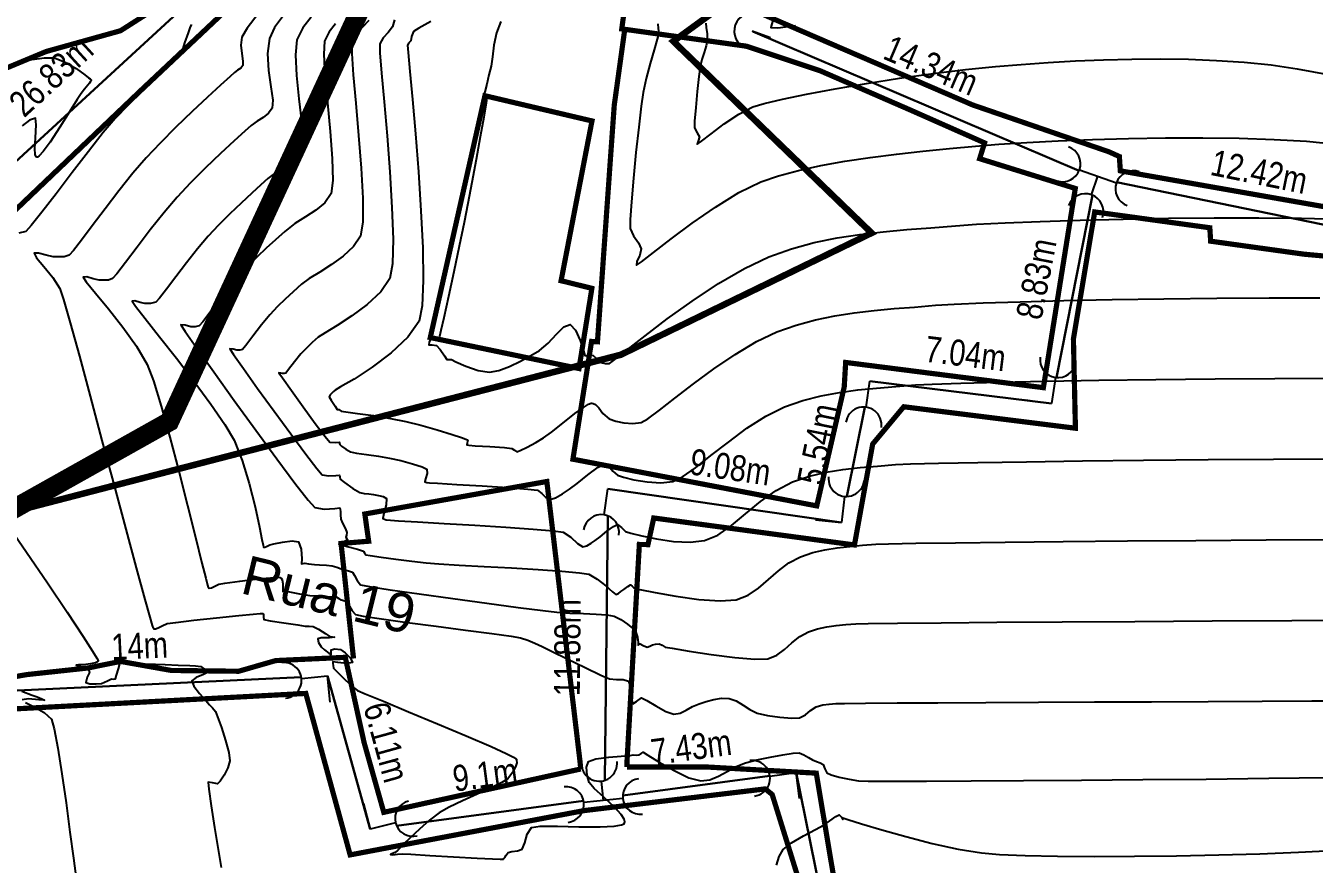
# Model space of a CAD drawing. Extents: x 360931 to 362237, y 7351473 to 7352200.
# Drawn here: x 361443.44 to 361492.99, y 7351709.82 to 7351742.04 of the extents above; entities that cross this region are included whole.
import ezdxf
from ezdxf.enums import TextEntityAlignment as Align

# ---------------------------------------------------------------- set-up
doc = ezdxf.new("R2010")
doc.units = 0
for name, color, linetype in [('A_Curvas Intermediarias', 37, 'Continuous'), ('A_Curvas Mestras', 32, 'Continuous'), ('LISTAGEM_TEXTO', 7, 'Continuous'), ('PONTOS-Pontos - Água_U', 1, 'Continuous'), ('PS_IND_COMPRIMENTO', 7, 'Continuous'), ('ZZ-Carimbo Texto', 7, 'Continuous')]:
    doc.layers.add(name, color=color, linetype=linetype)
doc.layers.add('TUBO_PE_80_NTS194_PN_12_5', color=5, linetype='Continuous', lineweight=30)
doc.styles.add('CARIMBO', font='arial.ttf', dxfattribs={"height": 2})
doc.styles.add('ROMANS', font='arial.ttf', dxfattribs={"height": 2})
picture_1 = doc.add_image_def('image1.tif', size_in_pixel=(23490, 20550))

# ---------------------------------------------------------------- blocks, each defined once
blk = doc.blocks.new('*U1028')
for p in [(-0.2024, 0), (0, -0.2024)]:
    blk.add_line(p, (0, 0))
blk.add_arc((-0.3399, 0.0002), 0.1375, 269.90938, 89.90938)
blk = doc.blocks.new('*U1029')
for p in [(-0.2024, 0), (0, -0.2024)]:
    blk.add_line(p, (0, 0))
blk.add_arc((-0.3399, 0.0002), 0.1375, 269.90938, 89.90938)
blk = doc.blocks.new('*U1030')
for p in [(-0.2024, 0), (0, -0.2024)]:
    blk.add_line(p, (0, 0))
blk.add_arc((-0.3399, 0.0002), 0.1375, 269.90938, 89.90938)
blk = doc.blocks.new('*U1035', base_point=(361544.508, 7351672.6662))
for p, q in [((361544.3817, 7351672.6065), (361544.6342, 7351672.7702)), ((361544.5898, 7351672.5621), (361544.508, 7351672.6883))]:
    blk.add_line(p, q)
for centre, start, end in [((361544.7496, 7351672.845), 122.96833, 302.96833), ((361544.2664, 7351672.5316), 302.96833, 122.96833), ((361544.6647, 7351672.4468), 32.96834, 212.96834)]:
    blk.add_arc(centre, 0.1375, start, end)
blk = doc.blocks.new('*U1036')
for p in [(-0.2024, 0), (0, -0.2024)]:
    blk.add_line(p, (0, 0))
blk.add_arc((-0.3399, 0.0002), 0.1375, 269.90938, 89.90938)
blk = doc.blocks.new('*U1037')
for p in [(-0.2024, 0), (0, -0.2024)]:
    blk.add_line(p, (0, 0))
blk.add_arc((-0.3399, 0.0002), 0.1375, 269.90938, 89.90938)
blk = doc.blocks.new('*U1038')
for p in [(-0.2024, 0), (0, -0.2024)]:
    blk.add_line(p, (0, 0))
blk.add_arc((-0.3399, 0.0002), 0.1375, 269.90938, 89.90938)
blk = doc.blocks.new('*U1039')
for p in [(-0.2024, 0), (0, -0.2024)]:
    blk.add_line(p, (0, 0))
blk.add_arc((-0.3399, 0.0002), 0.1375, 269.90938, 89.90938)
blk = doc.blocks.new('*U1040', base_point=(361544.508, 7351672.6662))
for p, q in [((361544.3817, 7351672.6065), (361544.6342, 7351672.7702)), ((361544.5898, 7351672.5621), (361544.508, 7351672.6883))]:
    blk.add_line(p, q)
for centre, start, end in [((361544.7496, 7351672.845), 122.96833, 302.96833), ((361544.2664, 7351672.5316), 302.96833, 122.96833), ((361544.6647, 7351672.4468), 32.96834, 212.96834)]:
    blk.add_arc(centre, 0.1375, start, end)
blk = doc.blocks.new('*U1086', base_point=(283806.4177, 7271952.5131))
blk.add_line((283806.2737, 7271952.5131), (283806.4242, 7271952.5131))
blk.add_arc((283806.4242, 7271952.5131), 0.1375, 269.99619, 89.99619)

msp = doc.modelspace()

# ---------------------------------------------------------------- linework, layer by layer
at = {"color": 0, "const_width": 0.2}
for points in [[(361470.527, 7351741.342), (361466.355, 7351741.92), (361466.86, 7351745.562)], [(361436.795, 7351744.043), (361435.48, 7351735.615), (361435.119, 7351732.214), (361436.846, 7351734.894), (361439.243, 7351737.444), (361441.744, 7351740.021), (361444.218, 7351741.051), (361447.08, 7351741.85), (361450.07, 7351743.757)], [(361451.594, 7351743.067), (361447.871, 7351739.565), (361442.509, 7351734.457), (361436.612, 7351729.443), (361432.102, 7351722.221), (361439.544, 7351717.426), (361440.962, 7351716.922), (361442.381, 7351716.922), (361443.485, 7351717.111), (361445.818, 7351717.363), (361447.079, 7351717.616), (361449.033, 7351717.269), (361451.621, 7351717.238), (361453.042, 7351717.647), (361455.722, 7351717.773), (361456.447, 7351714.496), (361457.204, 7351711.817), (361464.778, 7351713.483)], [(361470.963, 7351742.833), (361479.85, 7351738.998), (361485.09, 7351737.198), (361485.492, 7351737.016), (361485.529, 7351736.466), (361497.506, 7351734.362), (361497.43, 7351729.92), (361508.713, 7351730.025), (361508.735, 7351730.585), (361517.297, 7351730.394), (361517.583, 7351730.169), (361521.076, 7351730.226), (361521.124, 7351730.867), (361524.576, 7351731.005), (361531.369, 7351730.628), (361532.541, 7351735.522), (361537.12, 7351736.157)], [(361466.559, 7351713.56), (361469.609, 7351713.56), (361473.835, 7351713.323), (361475.258, 7351704.851), (361475.574, 7351704.724), (361483.445, 7351706.12), (361488.109, 7351706.894), (361489.404, 7351707.109), (361492.652, 7351701.958), (361499.817, 7351704.363), (361508.196, 7351709.48), (361513.265, 7351712.355)]]:
    msp.add_lwpolyline(points, dxfattribs=at)
for points, elevation in [([(361470.496, 7351741.346), (361471.153, 7351741.255), (361473.983, 7351740.312), (361477.45, 7351738.805), (361480.308, 7351737.541), (361480.119, 7351736.933), (361483.797, 7351735.79), (361482.57, 7351728.135), (361474.966, 7351729.104), (361474.911, 7351728.161), (361473.854, 7351723.592), (361464.477, 7351725.386), (361465.194, 7351729.911), (361465.421, 7351729.898), (361465.981, 7351737.792), (361466.066, 7351738.982), (361466.471, 7351741.904), (361470.496, 7351741.346)], 51.455), ([(361461.092, 7351739.352), (361465.21, 7351738.383), (361464.022, 7351732.244), (361465.206, 7351731.952), (361464.711, 7351728.87), (361458.991, 7351730.061), (361461.092, 7351739.352)], 52.342), ([(361497.254, 7351722.416), (361498.223, 7351725.63), (361498.014, 7351726.831), (361496.737, 7351727.048), (361496.997, 7351728.827), (361495.742, 7351728.923), (361496.163, 7351732.936), (361492.589, 7351733.264), (361489.003, 7351733.763), (361488.97, 7351734.279), (361484.543, 7351734.887), (361483.725, 7351730.006), (361483.802, 7351726.577), (361477.201, 7351727.401), (361476.005, 7351725.968), (361475.304, 7351722.091), (361467.586, 7351723.127), (361467.363, 7351722.105), (361467.032, 7351722.111), (361466.559, 7351713.812), (361466.559, 7351713.56)], 42.685), ([(361464.778, 7351713.483), (361464.75, 7351713.767), (361463.677, 7351722.819), (361463.474, 7351724.529), (361456.475, 7351723.28), (361456.59, 7351722.457), (361456.622, 7351722.235), (361455.561, 7351722.148), (361456.039, 7351717.728)], 45.249)]:
    msp.add_lwpolyline(points, dxfattribs=dict(at, elevation=elevation))
msp.add_lwpolyline([(361432.847, 7351714.307), (361436.485, 7351712.183), (361440.339, 7351710.023), (361443.509, 7351707.719), (361447.146, 7351704.947), (361449.92, 7351701.671), (361451.901, 7351699.078), (361453.774, 7351696.054), (361461.774, 7351697.158), (361468.009, 7351700.339), (361474.672, 7351701.875), (361473.695, 7351707.513), (361472.141, 7351712.5), (361471.876, 7351712.718), (361464.899, 7351711.883), (361455.91, 7351710.182), (361454.204, 7351716.386), (361440.921, 7351715.681), (361435.051, 7351717.868)], close=True, dxfattribs=at)
at = {"layer": 'A_Curvas Intermediarias', "flags": 128}
for points, elevation in [([(361453.303, 7351742.381), (361453.001, 7351741.969), (361452.803, 7351741.548), (361452.728, 7351740.97), (361452.77, 7351740.324), (361452.861, 7351739.7), (361452.932, 7351739.187), (361452.916, 7351738.874), (361452.771, 7351738.676), (361452.563, 7351738.519), (361452.328, 7351738.373), (361452.102, 7351738.207), (361451.86, 7351737.989), (361451.449, 7351737.615), (361450.927, 7351737.129), (361450.349, 7351736.577), (361449.772, 7351736.005), (361449.253, 7351735.457), (361448.752, 7351734.87), (361448.224, 7351734.201), (361447.715, 7351733.531), (361447.272, 7351732.942), (361446.942, 7351732.512), (361446.772, 7351732.323), (361446.611, 7351732.271), (361446.435, 7351732.261), (361446.253, 7351732.268), (361446.023, 7351732.319), (361445.78, 7351732.389), (361445.639, 7351732.381), (361445.76, 7351732.195), (361446.114, 7351731.767), (361446.613, 7351731.165), (361447.169, 7351730.461), (361447.694, 7351729.726), (361448.099, 7351729.03), (361448.344, 7351728.392), (361448.644, 7351727.423), (361448.976, 7351726.231), (361449.32, 7351724.923), (361449.654, 7351723.608), (361449.957, 7351722.395), (361450.207, 7351721.39), (361450.355, 7351720.809), (361450.428, 7351720.54), (361450.456, 7351720.453), (361450.464, 7351720.44), (361450.492, 7351720.434), (361450.572, 7351720.449), (361450.708, 7351720.509), (361450.807, 7351720.565), (361450.854, 7351720.586), (361451.093, 7351720.62), (361451.665, 7351720.698), (361452.356, 7351720.783), (361452.852, 7351720.833), (361453.118, 7351720.847), (361453.22, 7351720.842), (361453.243, 7351720.833), (361453.263, 7351720.812), (361453.292, 7351720.745), (361453.315, 7351720.609), (361453.32, 7351720.42), (361453.316, 7351720.299), (361453.395, 7351720.317), (361453.572, 7351720.284), (361453.959, 7351720.215), (361454.361, 7351720.155), (361454.658, 7351720.131), (361454.978, 7351720.116), (361455.242, 7351720.104), (361455.372, 7351720.094), (361455.469, 7351720.038), (361455.566, 7351719.979), (361455.71, 7351719.949), (361455.82, 7351719.929), (361455.836, 7351719.834), (361455.879, 7351719.741), (361455.982, 7351719.561), (361456.114, 7351719.416), (361456.414, 7351719.356), (361457.121, 7351719.251), (361458.101, 7351719.117), (361459.223, 7351718.967), (361460.352, 7351718.818), (361461.357, 7351718.684), (361462.103, 7351718.581), (361462.458, 7351718.522), (361462.747, 7351718.428), (361463.017, 7351718.313), (361463.296, 7351718.187), (361463.653, 7351718.016), (361464.261, 7351717.716), (361464.948, 7351717.377), (361465.545, 7351717.091), (361465.882, 7351716.946), (361466.149, 7351716.922), (361466.414, 7351716.927), (361466.617, 7351716.855), (361466.71, 7351716.571), (361466.736, 7351716.19), (361466.776, 7351715.982), (361466.927, 7351716.082), (361467.119, 7351716.212), (361467.319, 7351716.12), (361467.662, 7351715.91), (361468.044, 7351715.695), (361468.363, 7351715.592), (361468.606, 7351715.634), (361468.838, 7351715.745), (361469.074, 7351715.879), (361469.327, 7351715.985), (361469.601, 7351716.07), (361469.891, 7351716.151), (361470.187, 7351716.201), (361470.483, 7351716.195), (361470.759, 7351716.1), (361471.018, 7351715.939), (361471.279, 7351715.765), (361471.566, 7351715.633), (361471.957, 7351715.543), (361472.44, 7351715.47), (361472.893, 7351715.432), (361473.196, 7351715.446), (361473.419, 7351715.562), (361473.618, 7351715.733), (361473.838, 7351715.874), (361474.082, 7351715.945), (361474.33, 7351715.979), (361474.59, 7351716), (361474.915, 7351716.005), (361475.726, 7351716.012), (361476.951, 7351716.02), (361478.517, 7351716.029), (361480.351, 7351716.038), (361482.379, 7351716.047), (361484.53, 7351716.057), (361486.729, 7351716.068), (361488.906, 7351716.078), (361490.986, 7351716.087), (361492.896, 7351716.097), (361494.564, 7351716.106)], 46), ([(361454.405, 7351742.371), (361454.086, 7351741.962), (361453.865, 7351741.497), (361453.804, 7351740.922), (361453.846, 7351740.126), (361453.94, 7351739.233), (361454.038, 7351738.37), (361454.09, 7351737.662), (361454.045, 7351737.237), (361453.813, 7351736.921), (361453.482, 7351736.671), (361453.108, 7351736.438), (361452.748, 7351736.174), (361452.476, 7351735.93), (361452.123, 7351735.609), (361451.715, 7351735.229), (361451.282, 7351734.813), (361450.849, 7351734.38), (361450.444, 7351733.95), (361450.039, 7351733.475), (361449.612, 7351732.935), (361449.2, 7351732.393), (361448.842, 7351731.916), (361448.575, 7351731.569), (361448.437, 7351731.416), (361448.238, 7351731.367), (361448.018, 7351731.372), (361447.832, 7351731.412), (361447.635, 7351731.469), (361447.522, 7351731.463), (361447.652, 7351731.269), (361448.027, 7351730.788), (361448.575, 7351730.094), (361449.227, 7351729.265), (361449.911, 7351728.377), (361450.556, 7351727.504), (361451.093, 7351726.724), (361451.45, 7351726.112), (361451.758, 7351725.342), (361452.027, 7351724.452), (361452.252, 7351723.557), (361452.424, 7351722.773), (361452.519, 7351722.303), (361452.563, 7351722.082), (361452.578, 7351722.011), (361452.582, 7351722.001), (361452.591, 7351722), (361452.625, 7351722.009), (361452.691, 7351722.035), (361452.746, 7351722.06), (361452.816, 7351722.092), (361452.969, 7351722.13), (361453.311, 7351722.201), (361453.684, 7351722.246), (361453.929, 7351722.207), (361454.032, 7351721.932), (361454.047, 7351721.558), (361454.043, 7351721.367), (361454.102, 7351721.379), (361454.166, 7351721.396), (361454.308, 7351721.371), (361454.537, 7351721.334), (361454.736, 7351721.324), (361455, 7351721.315), (361455.224, 7351721.292), (361455.397, 7351721.242), (361455.56, 7351721.179), (361455.688, 7351721.13), (361455.849, 7351721.098), (361455.995, 7351721.045), (361456.079, 7351720.916), (361456.179, 7351720.72), (361456.314, 7351720.564), (361456.652, 7351720.494), (361457.45, 7351720.368), (361458.566, 7351720.207), (361459.854, 7351720.029), (361461.171, 7351719.851), (361462.374, 7351719.692), (361463.319, 7351719.571), (361463.861, 7351719.506), (361464.359, 7351719.471), (361464.88, 7351719.452), (361465.373, 7351719.436), (361465.787, 7351719.407), (361466.068, 7351719.352), (361466.324, 7351719.225), (361466.573, 7351719.052), (361466.776, 7351718.876), (361466.896, 7351718.738), (361466.957, 7351718.548), (361466.98, 7351718.343), (361466.985, 7351718.246), (361467.06, 7351718.296), (361467.179, 7351718.229), (361467.33, 7351718.161), (361467.433, 7351718.198), (361467.539, 7351718.247), (361467.659, 7351718.279), (361467.79, 7351718.292), (361467.905, 7351718.235), (361468.025, 7351718.17), (361468.3, 7351718.119), (361468.946, 7351718.01), (361469.8, 7351717.88), (361470.699, 7351717.764), (361471.479, 7351717.697), (361471.978, 7351717.716), (361472.315, 7351717.858), (361472.615, 7351718.077), (361472.902, 7351718.33), (361473.2, 7351718.57), (361473.533, 7351718.755), (361473.889, 7351718.872), (361474.245, 7351718.948), (361474.605, 7351718.996), (361474.974, 7351719.029), (361475.356, 7351719.06), (361475.834, 7351719.071), (361476.96, 7351719.085), (361478.641, 7351719.101), (361480.785, 7351719.118), (361483.298, 7351719.136), (361486.088, 7351719.155), (361489.061, 7351719.173), (361492.124, 7351719.19), (361495.184, 7351719.206)], 47), ([(361449.807, 7351742.086), (361449.763, 7351741.996), (361449.681, 7351741.768), (361449.544, 7351741.382), (361449.472, 7351741.164), (361449.494, 7351741.091), (361449.512, 7351741.02), (361449.375, 7351740.891), (361449.019, 7351740.564), (361448.517, 7351740.099), (361447.943, 7351739.556), (361447.37, 7351738.993), (361446.871, 7351738.471), (361446.417, 7351737.934), (361445.845, 7351737.211), (361445.219, 7351736.397), (361444.602, 7351735.588), (361444.058, 7351734.878), (361443.649, 7351734.363), (361443.44, 7351734.138), (361443.163, 7351734.068)], 44), ([(361455.343, 7351742.119), (361455.097, 7351741.804), (361454.927, 7351741.446), (361454.894, 7351740.952), (361454.941, 7351740.119), (361455.035, 7351739.082), (361455.14, 7351737.976), (361455.221, 7351736.936), (361455.244, 7351736.099), (361455.174, 7351735.599), (361454.932, 7351735.243), (361454.594, 7351734.954), (361454.198, 7351734.696), (361453.785, 7351734.437), (361453.394, 7351734.141), (361453.033, 7351733.818), (361452.679, 7351733.494), (361452.33, 7351733.162), (361451.983, 7351732.814), (361451.635, 7351732.443), (361451.261, 7351732.001), (361450.87, 7351731.499), (361450.514, 7351731.026), (361450.241, 7351730.667), (361450.103, 7351730.509), (361449.951, 7351730.472), (361449.783, 7351730.475), (361449.564, 7351730.53), (361449.404, 7351730.544), (361449.563, 7351730.296), (361450.01, 7351729.656), (361450.664, 7351728.737), (361451.447, 7351727.648), (361452.281, 7351726.5), (361453.087, 7351725.404), (361453.786, 7351724.471), (361454.3, 7351723.812), (361454.549, 7351723.536), (361454.917, 7351723.471), (361455.318, 7351723.497), (361455.513, 7351723.518), (361455.531, 7351723.45), (361455.54, 7351723.373), (361455.537, 7351723.253), (361455.548, 7351723.088), (361455.617, 7351722.926), (361455.725, 7351722.706), (361455.784, 7351722.575), (361455.768, 7351722.471), (361455.75, 7351722.385), (361455.787, 7351722.332), (361455.82, 7351722.282), (361455.694, 7351722.225), (361455.563, 7351722.171), (361455.477, 7351722.126), (361455.521, 7351722.109), (361455.573, 7351722.093), (361455.792, 7351722.034), (361456.191, 7351721.925), (361456.418, 7351721.857), (361456.466, 7351721.784), (361456.514, 7351721.712), (361456.685, 7351721.682), (361457.103, 7351721.62), (361457.667, 7351721.543), (361458.277, 7351721.464), (361458.834, 7351721.401), (361459.322, 7351721.365), (361460.1, 7351721.319), (361461.065, 7351721.267), (361462.112, 7351721.209), (361463.141, 7351721.148), (361464.047, 7351721.086), (361464.729, 7351721.025), (361465.083, 7351720.965), (361465.414, 7351720.78), (361465.743, 7351720.522), (361466.002, 7351720.292), (361466.126, 7351720.191), (361466.226, 7351720.232), (361466.326, 7351720.297), (361466.435, 7351720.377), (361466.593, 7351720.496), (361466.687, 7351720.556), (361466.751, 7351720.502), (361466.816, 7351720.439), (361467.051, 7351720.385), (361467.637, 7351720.265), (361468.437, 7351720.121), (361469.315, 7351719.998), (361470.135, 7351719.938), (361470.759, 7351719.987), (361471.211, 7351720.164), (361471.617, 7351720.434), (361471.999, 7351720.758), (361472.381, 7351721.093), (361472.783, 7351721.4), (361473.228, 7351721.636), (361473.7, 7351721.796), (361474.17, 7351721.909), (361474.643, 7351721.985), (361475.123, 7351722.038), (361475.615, 7351722.079), (361476.123, 7351722.119), (361476.619, 7351722.137), (361477.667, 7351722.157), (361479.189, 7351722.179), (361481.105, 7351722.201), (361483.337, 7351722.223), (361485.807, 7351722.245), (361488.434, 7351722.266), (361491.142, 7351722.284), (361493.851, 7351722.3)], 48), ([(361456.624, 7351742.239), (361456.378, 7351741.972), (361456.147, 7351741.704), (361455.988, 7351741.394), (361455.977, 7351740.979), (361456.032, 7351740.16), (361456.127, 7351739.065), (361456.236, 7351737.825), (361456.333, 7351736.566), (361456.394, 7351735.417), (361456.392, 7351734.506), (361456.302, 7351733.962), (361456.034, 7351733.557), (361455.646, 7351733.192), (361455.196, 7351732.866), (361454.741, 7351732.577), (361454.336, 7351732.324), (361454.04, 7351732.108), (361453.718, 7351731.819), (361453.416, 7351731.539), (361453.122, 7351731.25), (361452.826, 7351730.936), (361452.498, 7351730.544), (361452.163, 7351730.112), (361451.896, 7351729.758), (361451.769, 7351729.602), (361451.662, 7351729.58), (361451.548, 7351729.578), (361451.405, 7351729.615), (361451.287, 7351729.626), (361451.426, 7351729.413), (361451.807, 7351728.871), (361452.352, 7351728.108), (361452.984, 7351727.233), (361453.626, 7351726.355), (361454.2, 7351725.582), (361454.63, 7351725.024), (361454.837, 7351724.79), (361455.09, 7351724.747), (361455.365, 7351724.765), (361455.502, 7351724.778), (361455.517, 7351724.703), (361455.53, 7351724.622), (361455.694, 7351724.494), (361456.016, 7351724.265), (361456.283, 7351724.106), (361456.453, 7351724.064), (361456.626, 7351724.049), (361456.803, 7351724.024), (361456.996, 7351723.994), (361457.18, 7351723.957), (361457.302, 7351723.876), (361457.29, 7351723.636), (361457.2, 7351723.302), (361457.166, 7351723.102), (361457.293, 7351723.055), (361457.463, 7351723.041), (361457.764, 7351723.022), (361458.498, 7351722.979), (361459.525, 7351722.918), (361460.703, 7351722.846), (361461.891, 7351722.77), (361462.947, 7351722.695), (361463.73, 7351722.629), (361464.098, 7351722.578), (361464.393, 7351722.385), (361464.655, 7351722.142), (361464.856, 7351722.015), (361465.016, 7351722.052), (361465.174, 7351722.154), (361465.334, 7351722.266), (361465.521, 7351722.406), (361465.783, 7351722.615), (361466.035, 7351722.804), (361466.195, 7351722.883), (361466.343, 7351722.764), (361466.501, 7351722.606), (361466.701, 7351722.544), (361467.125, 7351722.437), (361467.697, 7351722.32), (361468.34, 7351722.228), (361468.98, 7351722.196), (361469.541, 7351722.257), (361470.046, 7351722.472), (361470.57, 7351722.835), (361471.117, 7351723.284), (361471.69, 7351723.756), (361472.291, 7351724.188), (361472.923, 7351724.517), (361473.569, 7351724.736), (361474.213, 7351724.89), (361474.861, 7351724.995), (361475.519, 7351725.068), (361476.193, 7351725.124), (361476.889, 7351725.179), (361477.456, 7351725.205), (361478.536, 7351725.233), (361480.051, 7351725.262), (361481.923, 7351725.291), (361484.074, 7351725.319), (361486.426, 7351725.346), (361488.901, 7351725.369), (361491.421, 7351725.388), (361493.907, 7351725.403)], 49), ([(361459.016, 7351742.206), (361458.553, 7351741.947), (361458.346, 7351741.816), (361458.273, 7351741.623), (361458.24, 7351741.467), (361458.173, 7351741.379), (361458.111, 7351741.291), (361458.135, 7351741.016), (361458.205, 7351740.287), (361458.305, 7351739.209), (361458.419, 7351737.887), (361458.534, 7351736.426), (361458.632, 7351734.929), (361458.699, 7351733.502), (361458.72, 7351732.25), (361458.678, 7351731.276), (361458.559, 7351730.686), (361458.134, 7351730.072), (361457.487, 7351729.467), (361456.751, 7351728.918), (361456.058, 7351728.467), (361455.541, 7351728.161), (361455.332, 7351728.041), (361455.269, 7351727.983), (361455.208, 7351727.923), (361455.147, 7351727.856), (361455.101, 7351727.787), (361455.18, 7351727.649), (361455.33, 7351727.42), (361455.413, 7351727.298), (361455.48, 7351727.297), (361455.518, 7351727.264), (361455.559, 7351727.229), (361455.739, 7351727.205), (361456.192, 7351727.146), (361456.803, 7351727.059), (361457.459, 7351726.954), (361458.046, 7351726.839), (361458.622, 7351726.692), (361459.251, 7351726.512), (361459.83, 7351726.333), (361460.188, 7351726.216), (361460.361, 7351726.156), (361460.419, 7351726.133), (361460.428, 7351726.128), (361460.431, 7351726.116), (361460.427, 7351726.075), (361460.41, 7351725.997), (361460.394, 7351725.934), (361460.468, 7351725.919), (361460.723, 7351725.903), (361461.28, 7351725.868), (361461.847, 7351725.83), (361462.128, 7351725.803), (361462.224, 7351725.727), (361462.317, 7351725.663), (361462.45, 7351725.715), (361462.721, 7351725.851), (361463.047, 7351726.028), (361463.35, 7351726.205), (361463.655, 7351726.428), (361464.086, 7351726.772), (361464.55, 7351727.137), (361464.884, 7351727.379), (361465.081, 7351727.497), (361465.175, 7351727.534), (361465.21, 7351727.538), (361465.258, 7351727.529), (361465.347, 7351727.482), (361465.47, 7351727.357), (361465.632, 7351727.147), (361465.871, 7351726.939), (361466.123, 7351726.851), (361466.439, 7351726.786), (361466.78, 7351726.761), (361467.104, 7351726.798), (361467.361, 7351726.943), (361467.806, 7351727.271), (361468.402, 7351727.733), (361469.11, 7351728.278), (361469.893, 7351728.855), (361470.713, 7351729.414), (361471.532, 7351729.906), (361472.314, 7351730.279), (361473.061, 7351730.542), (361473.805, 7351730.746), (361474.549, 7351730.9), (361475.299, 7351731.016), (361476.057, 7351731.103), (361476.827, 7351731.172), (361477.615, 7351731.234), (361478.422, 7351731.299), (361479.142, 7351731.343), (361480.249, 7351731.39), (361481.675, 7351731.437), (361483.354, 7351731.481), (361485.219, 7351731.52), (361487.203, 7351731.553), (361489.238, 7351731.577), (361491.258, 7351731.589), (361493.196, 7351731.588)], 51), ([(361461.7, 7351742.201), (361461.534, 7351741.766), (361461.44, 7351741.293), (361461.383, 7351740.844), (361461.328, 7351740.484), (361461.248, 7351740.149), (361461.161, 7351739.792), (361461.092, 7351739.506), (361461.066, 7351739.38), (361461.119, 7351739.326), (361461.172, 7351739.273), (361461.14, 7351739.065), (361461.049, 7351738.531), (361460.916, 7351737.776), (361460.759, 7351736.902), (361460.595, 7351736.014), (361460.441, 7351735.216), (361460.292, 7351734.479), (361460.104, 7351733.567), (361459.897, 7351732.583), (361459.693, 7351731.633), (361459.514, 7351730.818), (361459.402, 7351730.335), (361459.343, 7351730.105), (361459.319, 7351730.027), (361459.312, 7351730.014), (361459.288, 7351730.001), (361459.222, 7351729.99), (361459.105, 7351729.996), (361458.998, 7351729.993), (361458.947, 7351729.889), (361458.934, 7351729.784), (361459.062, 7351729.775), (361459.235, 7351729.754), (361459.367, 7351729.598), (361459.535, 7351729.353), (361459.633, 7351729.218), (361459.717, 7351729.213), (361459.805, 7351729.214), (361459.975, 7351729.132), (361460.357, 7351728.96), (361460.83, 7351728.792), (361461.27, 7351728.726), (361461.622, 7351728.794), (361462.035, 7351728.947), (361462.463, 7351729.15), (361462.863, 7351729.366), (361463.19, 7351729.561), (361463.528, 7351729.846), (361463.845, 7351730.19), (361464.128, 7351730.469), (361464.366, 7351730.559), (361464.572, 7351730.349), (361464.754, 7351729.943), (361464.885, 7351729.547), (361464.941, 7351729.366), (361465.005, 7351729.369), (361465.073, 7351729.379), (361465.16, 7351729.382), (361465.258, 7351729.376), (361465.381, 7351729.253), (361465.556, 7351729.106), (361465.718, 7351729.06), (361465.885, 7351729.068), (361466.083, 7351729.213), (361466.557, 7351729.588), (361467.25, 7351730.129), (361468.106, 7351730.775), (361469.067, 7351731.463), (361470.076, 7351732.131), (361471.076, 7351732.718), (361472.009, 7351733.16), (361472.887, 7351733.469), (361473.761, 7351733.709), (361474.636, 7351733.89), (361475.517, 7351734.026), (361476.408, 7351734.128), (361477.314, 7351734.209), (361478.24, 7351734.282), (361479.189, 7351734.358), (361479.997, 7351734.414), (361481.102, 7351734.471), (361482.448, 7351734.524), (361483.979, 7351734.573), (361485.641, 7351734.614), (361487.379, 7351734.644), (361489.137, 7351734.661), (361490.86, 7351734.662), (361492.493, 7351734.644), (361493.981, 7351734.605)], 52), ([(361467.744, 7351742.116), (361467.754, 7351741.929), (361467.775, 7351741.738), (361467.723, 7351741.531), (361467.603, 7351741.121), (361467.449, 7351740.589), (361467.297, 7351740.015), (361467.18, 7351739.48), (361467.104, 7351738.95), (361467.007, 7351738.14), (361466.902, 7351737.175), (361466.804, 7351736.179), (361466.725, 7351735.277), (361466.678, 7351734.594), (361466.677, 7351734.254), (361466.808, 7351733.965), (361466.994, 7351733.7), (361467.101, 7351733.469), (361467.048, 7351733.226), (361466.941, 7351732.986), (361466.924, 7351732.847), (361467.116, 7351732.967), (361467.581, 7351733.327), (361468.253, 7351733.849), (361469.068, 7351734.457), (361469.958, 7351735.076), (361470.859, 7351735.629), (361471.704, 7351736.041), (361472.379, 7351736.273), (361473.154, 7351736.482), (361474.013, 7351736.668), (361474.937, 7351736.834), (361475.911, 7351736.982), (361476.917, 7351737.112), (361477.938, 7351737.227), (361478.956, 7351737.328), (361479.956, 7351737.418), (361480.857, 7351737.487), (361481.929, 7351737.554), (361483.139, 7351737.615), (361484.454, 7351737.667), (361485.84, 7351737.706), (361487.265, 7351737.73), (361488.697, 7351737.735), (361490.101, 7351737.717), (361491.444, 7351737.673), (361492.695, 7351737.6), (361493.819, 7351737.493)], 53), ([(361469.586, 7351742.14), (361469.6, 7351741.971), (361469.634, 7351741.725), (361469.641, 7351741.471), (361469.6, 7351741.266), (361469.525, 7351741.015), (361469.441, 7351740.739), (361469.375, 7351740.461), (361469.324, 7351740.09), (361469.26, 7351739.518), (361469.199, 7351738.898), (361469.157, 7351738.381), (361469.15, 7351738.122), (361469.251, 7351737.927), (361469.339, 7351737.77), (361469.29, 7351737.61), (361469.26, 7351737.492), (361469.416, 7351737.6), (361469.789, 7351737.89), (361470.298, 7351738.269), (361470.861, 7351738.644), (361471.399, 7351738.921), (361471.831, 7351739.052), (361472.536, 7351739.218), (361473.462, 7351739.409), (361474.557, 7351739.614), (361475.768, 7351739.822), (361477.042, 7351740.023), (361478.328, 7351740.207), (361479.572, 7351740.362), (361480.722, 7351740.478), (361481.718, 7351740.558), (361482.748, 7351740.63), (361483.804, 7351740.69), (361484.879, 7351740.735), (361485.966, 7351740.762), (361487.058, 7351740.77), (361488.148, 7351740.754), (361489.229, 7351740.711), (361490.294, 7351740.639), (361491.336, 7351740.535), (361492.336, 7351740.386), (361493.584, 7351740.152)], 54), ([(361443.179, 7351740.638), (361443.663, 7351740.74), (361444.151, 7351740.81), (361444.538, 7351740.805), (361444.952, 7351740.648), (361445.376, 7351740.394), (361445.71, 7351740.154), (361445.852, 7351740.042), (361445.912, 7351739.998), (361445.96, 7351739.951), (361445.929, 7351739.894), (361445.887, 7351739.837), (361445.821, 7351739.759), (361445.691, 7351739.605), (361445.56, 7351739.441), (361445.41, 7351739.205), (361445.116, 7351738.727), (361444.746, 7351738.138), (361444.368, 7351737.565), (361444.106, 7351737.206), (361443.956, 7351737.037), (361443.886, 7351736.989), (361443.862, 7351736.987), (361443.835, 7351737.005), (361443.799, 7351737.094), (361443.783, 7351737.325), (361443.803, 7351737.735), (361443.836, 7351738.234), (361443.804, 7351738.488), (361443.58, 7351738.408), (361443.293, 7351738.192)], 43), ([(361442.678, 7351722.951), (361443.46, 7351721.812), (361444.267, 7351720.631), (361445.021, 7351719.514), (361445.648, 7351718.569), (361446.007, 7351718.01), (361446.168, 7351717.742), (361446.214, 7351717.647), (361446.218, 7351717.628), (361446.198, 7351717.602), (361446.118, 7351717.56), (361445.93, 7351717.517), (361445.651, 7351717.49), (361445.465, 7351717.482), (361445.377, 7351717.468), (361445.538, 7351717.422), (361445.707, 7351717.38), (361445.8, 7351717.398), (361445.846, 7351717.314), (361445.888, 7351717.196), (361445.799, 7351717.009), (361445.745, 7351716.802), (361445.893, 7351716.756), (361446.143, 7351716.752), (361446.351, 7351716.772), (361446.584, 7351716.865), (361446.73, 7351716.942), (361446.81, 7351716.94), (361446.884, 7351716.943), (361446.929, 7351717.084), (361446.997, 7351717.334), (361447.034, 7351717.477), (361447.047, 7351717.538), (361447.064, 7351717.593), (361447.148, 7351717.573), (361447.324, 7351717.527), (361447.508, 7351717.493), (361447.745, 7351717.492), (361448.08, 7351717.505), (361448.428, 7351717.512), (361448.799, 7351717.5), (361449.301, 7351717.476), (361449.749, 7351717.453), (361449.961, 7351717.441), (361450.063, 7351717.433), (361450.162, 7351717.415), (361450.313, 7351717.321), (361450.43, 7351717.189), (361450.275, 7351717.108), (361449.99, 7351717.002), (361449.818, 7351716.864), (361449.899, 7351716.668), (361450.117, 7351716.383), (361450.356, 7351716.109), (361450.5, 7351715.949), (361450.621, 7351715.827), (361450.728, 7351715.697), (361450.812, 7351715.492), (361450.959, 7351715.08), (361451.12, 7351714.581), (361451.246, 7351714.114), (361451.285, 7351713.799), (361451.209, 7351713.527), (361451.068, 7351713.246), (361450.916, 7351713.019), (361450.807, 7351712.907), (361450.614, 7351712.945), (361450.451, 7351712.978), (361450.471, 7351712.708), (361450.563, 7351712.068), (361450.694, 7351711.234), (361450.834, 7351710.384), (361450.95, 7351709.695)], 44), ([(361443.288, 7351716.473), (361443.687, 7351716.319), (361443.868, 7351716.249), (361444.049, 7351716.183), (361444.154, 7351716.124), (361443.937, 7351716.138), (361443.536, 7351716.179), (361443.302, 7351716.144)], 43), ([(361443.43, 7351716.033), (361443.763, 7351715.867), (361444.146, 7351715.651), (361444.426, 7351715.392), (361444.533, 7351715.026), (361444.67, 7351714.288), (361444.824, 7351713.3), (361444.983, 7351712.183), (361445.135, 7351711.059), (361445.268, 7351710.05), (361445.371, 7351709.278)], 43), ([(361472.308, 7351709.785), (361472.412, 7351710.114), (361472.565, 7351710.391), (361472.877, 7351710.642), (361473.346, 7351710.915), (361473.81, 7351711.159), (361474.109, 7351711.32), (361474.355, 7351711.487), (361474.591, 7351711.651), (361474.718, 7351711.722), (361474.803, 7351711.63), (361474.86, 7351711.543), (361474.86, 7351711.607), (361475.055, 7351711.545), (361475.581, 7351711.38), (361476.352, 7351711.148), (361477.284, 7351710.884), (361478.291, 7351710.623), (361479.287, 7351710.402), (361480.187, 7351710.255), (361480.88, 7351710.2), (361481.873, 7351710.161), (361483.107, 7351710.136), (361484.527, 7351710.125), (361486.073, 7351710.129), (361487.689, 7351710.146), (361489.317, 7351710.178), (361490.9, 7351710.223), (361492.38, 7351710.281), (361493.699, 7351710.352)], 44)]:
    msp.add_lwpolyline(points, dxfattribs=dict(at, elevation=elevation))
at = {"layer": 'A_Curvas Mestras', "flags": 128}
for points, elevation in [([(361452.369, 7351742.498), (361451.954, 7351741.952), (361451.742, 7351741.6), (361451.712, 7351741.3), (361451.746, 7351740.971), (361451.789, 7351740.685), (361451.788, 7351740.512), (361451.702, 7351740.409), (361451.581, 7351740.328), (361451.457, 7351740.24), (361451.292, 7351740.092), (361450.93, 7351739.763), (361450.427, 7351739.298), (361449.834, 7351738.742), (361449.206, 7351738.138), (361448.598, 7351737.531), (361448.062, 7351736.964), (361447.554, 7351736.373), (361447.016, 7351735.7), (361446.483, 7351735.006), (361445.991, 7351734.351), (361445.573, 7351733.797), (361445.267, 7351733.404), (361445.106, 7351733.231), (361444.915, 7351733.168), (361444.705, 7351733.157), (361444.487, 7351733.165), (361444.214, 7351733.225), (361443.924, 7351733.309), (361443.756, 7351733.299), (361443.85, 7351733.122), (361444.134, 7351732.785), (361444.477, 7351732.368), (361444.749, 7351731.947), (361444.887, 7351731.526), (361445.146, 7351730.621), (361445.497, 7351729.344), (361445.913, 7351727.803), (361446.366, 7351726.109), (361446.83, 7351724.372), (361447.277, 7351722.701), (361447.679, 7351721.207), (361448.01, 7351719.998), (361448.204, 7351719.312), (361448.3, 7351718.997), (361448.337, 7351718.895), (361448.346, 7351718.88), (361448.371, 7351718.871), (361448.428, 7351718.872), (361448.526, 7351718.908), (361448.675, 7351718.987), (361448.868, 7351719.07), (361449.206, 7351719.116), (361449.903, 7351719.196), (361450.773, 7351719.291), (361451.63, 7351719.38), (361452.18, 7351719.433), (361452.452, 7351719.456), (361452.544, 7351719.461), (361452.558, 7351719.46), (361452.566, 7351719.448), (361452.573, 7351719.405), (361452.574, 7351719.318), (361452.589, 7351719.231), (361452.839, 7351719.179), (361453.363, 7351719.096), (361453.9, 7351719.016), (361454.186, 7351718.977), (361454.339, 7351718.974), (361454.488, 7351718.958), (361454.688, 7351718.85), (361454.971, 7351718.675), (361455.131, 7351718.577), (361455.228, 7351718.562), (361455.303, 7351718.543), (361455.223, 7351718.53), (361455.116, 7351718.527), (361454.992, 7351718.528), (361454.793, 7351718.523), (361454.67, 7351718.487), (361454.692, 7351718.346), (361454.792, 7351718.182), (361454.919, 7351718.061), (361455.088, 7351717.931), (361455.182, 7351717.876), (361455.18, 7351717.967), (361455.178, 7351718.067), (361455.327, 7351718.094), (361455.544, 7351718.071), (361455.72, 7351717.943), (361455.923, 7351717.736), (361455.996, 7351717.576), (361455.783, 7351717.541), (361455.433, 7351717.575), (361455.247, 7351717.601), (361455.247, 7351717.531), (361455.252, 7351717.454), (361455.268, 7351717.361), (361455.412, 7351717.213), (361455.686, 7351716.946), (361455.891, 7351716.753), (361456.038, 7351716.618), (361456.196, 7351716.5), (361456.489, 7351716.374), (361457.19, 7351716.084), (361458.16, 7351715.683), (361459.265, 7351715.224), (361460.368, 7351714.759), (361461.332, 7351714.341), (361461.913, 7351714.076), (361462.191, 7351713.935), (361462.285, 7351713.875), (361462.302, 7351713.857), (361462.313, 7351713.816), (361462.314, 7351713.723), (361462.272, 7351713.565), (361462.156, 7351713.343), (361461.968, 7351713.101), (361461.746, 7351712.961), (361461.328, 7351712.759), (361460.795, 7351712.517), (361460.23, 7351712.26), (361459.716, 7351712.011), (361459.335, 7351711.794), (361458.963, 7351711.51), (361458.572, 7351711.17), (361458.221, 7351710.84), (361457.967, 7351710.591), (361457.867, 7351710.491), (361457.808, 7351710.433), (361457.738, 7351710.363), (361457.646, 7351710.278), (361457.542, 7351710.233), (361457.467, 7351710.191), (361457.549, 7351710.19), (361457.725, 7351710.21), (361457.908, 7351710.224), (361458.245, 7351710.207), (361458.97, 7351710.164), (361459.884, 7351710.109), (361460.792, 7351710.058), (361461.382, 7351710.029), (361461.679, 7351710.019), (361461.783, 7351710.02), (361461.803, 7351710.023), (361461.826, 7351710.038), (361461.863, 7351710.085), (361461.908, 7351710.176), (361461.983, 7351710.277), (361462.129, 7351710.31), (361462.344, 7351710.335), (361462.528, 7351710.407), (361462.629, 7351710.64), (361462.719, 7351710.981), (361462.879, 7351711.24), (361463.213, 7351711.285), (361463.878, 7351711.283), (361464.706, 7351711.265), (361465.526, 7351711.26), (361466.063, 7351711.285), (361466.34, 7351711.332), (361466.443, 7351711.379), (361466.467, 7351711.409), (361466.476, 7351711.45), (361466.454, 7351711.549), (361466.337, 7351711.733), (361466.073, 7351712.02), (361465.664, 7351712.399), (361465.296, 7351712.737), (361465.103, 7351712.965), (361465.021, 7351713.251), (361464.999, 7351713.548), (361465.076, 7351713.775), (361465.36, 7351713.877), (361465.853, 7351713.94), (361466.331, 7351713.975), (361466.567, 7351713.988), (361466.677, 7351714.006), (361466.788, 7351714.021), (361466.909, 7351714.019), (361467.018, 7351714.022), (361467.099, 7351714.078), (361467.177, 7351714.128), (361467.363, 7351714.016), (361467.8, 7351713.746), (361468.365, 7351713.422), (361468.938, 7351713.146), (361469.396, 7351713.022), (361469.744, 7351713.069), (361470.079, 7351713.207), (361470.41, 7351713.391), (361470.752, 7351713.579), (361471.114, 7351713.724), (361471.552, 7351713.836), (361472.057, 7351713.943), (361472.549, 7351714.032), (361472.948, 7351714.088), (361473.176, 7351714.098), (361473.362, 7351714.031), (361473.535, 7351713.925), (361473.688, 7351713.832), (361473.839, 7351713.774), (361473.985, 7351713.721), (361474.096, 7351713.654), (361474.167, 7351713.491), (361474.24, 7351713.334), (361474.405, 7351713.263), (361474.718, 7351713.173), (361475.096, 7351713.086), (361475.46, 7351713.026), (361475.835, 7351713.018), (361476.734, 7351713.016), (361478.08, 7351713.018), (361479.795, 7351713.026), (361481.805, 7351713.037), (361484.031, 7351713.053), (361486.398, 7351713.073), (361488.828, 7351713.097), (361491.245, 7351713.124), (361493.573, 7351713.154)], 45), ([(361457.612, 7351742.27), (361457.535, 7351742.004), (361457.37, 7351741.777), (361457.183, 7351741.574), (361457.05, 7351741.343), (361457.057, 7351740.998), (361457.119, 7351740.217), (361457.215, 7351739.116), (361457.328, 7351737.812), (361457.435, 7351736.422), (361457.519, 7351735.061), (361457.559, 7351733.847), (361457.537, 7351732.896), (361457.431, 7351732.324), (361457.085, 7351731.815), (361456.569, 7351731.332), (361455.978, 7351730.896), (361455.405, 7351730.526), (361454.943, 7351730.246), (361454.686, 7351730.075), (361454.452, 7351729.864), (361454.234, 7351729.656), (361454.017, 7351729.43), (361453.771, 7351729.132), (361453.543, 7351728.834), (361453.435, 7351728.694), (361453.375, 7351728.685), (361453.313, 7351728.681), (361453.238, 7351728.698), (361453.169, 7351728.708), (361453.305, 7351728.511), (361453.651, 7351728.025), (361454.106, 7351727.393), (361454.57, 7351726.756), (361454.944, 7351726.26), (361455.125, 7351726.044), (361455.345, 7351726.022), (361455.491, 7351726.038), (361455.507, 7351725.952), (361455.58, 7351725.89), (361455.743, 7351725.768), (361455.921, 7351725.668), (361456.151, 7351725.62), (361456.539, 7351725.57), (361456.994, 7351725.509), (361457.425, 7351725.431), (361457.859, 7351725.33), (361458.314, 7351725.214), (361458.684, 7351725.099), (361458.865, 7351725.002), (361458.87, 7351724.832), (361458.811, 7351724.629), (361458.78, 7351724.518), (361458.865, 7351724.493), (361458.966, 7351724.48), (361459.273, 7351724.462), (361460.016, 7351724.418), (361460.983, 7351724.359), (361461.962, 7351724.295), (361462.743, 7351724.236), (361463.113, 7351724.191), (361463.28, 7351724.071), (361463.427, 7351723.921), (361463.587, 7351723.839), (361463.804, 7351723.9), (361464.071, 7351724.059), (361464.342, 7351724.236), (361464.638, 7351724.456), (361465.051, 7351724.786), (361465.45, 7351725.085), (361465.702, 7351725.211), (361465.863, 7351725.113), (361466.011, 7351724.924), (361466.186, 7351724.773), (361466.418, 7351724.696), (361466.824, 7351724.599), (361467.327, 7351724.515), (361467.852, 7351724.479), (361468.322, 7351724.527), (361468.693, 7351724.705), (361469.19, 7351725.056), (361469.787, 7351725.522), (361470.455, 7351726.047), (361471.168, 7351726.573), (361471.898, 7351727.042), (361472.619, 7351727.398), (361473.322, 7351727.642), (361474.023, 7351727.823), (361474.726, 7351727.955), (361475.436, 7351728.049), (361476.158, 7351728.119), (361476.896, 7351728.178), (361477.656, 7351728.239), (361478.297, 7351728.274), (361479.397, 7351728.31), (361480.882, 7351728.348), (361482.677, 7351728.384), (361484.708, 7351728.419), (361486.9, 7351728.449), (361489.178, 7351728.474), (361491.468, 7351728.492), (361493.695, 7351728.501)], 50), ([(361472.162, 7351742.253), (361472.087, 7351741.968), (361472.363, 7351741.956), (361473.034, 7351742.05)], 55)]:
    msp.add_lwpolyline(points, dxfattribs=dict(at, elevation=elevation))
at = {"layer": 'LISTAGEM_TEXTO', "color": 3, "const_width": 0.75, "elevation": 82}
msp.add_lwpolyline([(361523.7, 7351756.873), (361511.33, 7351757.982), (361498.466, 7351765.259), (361495.486, 7351771.577), (361464.036, 7351756.741), (361458.263, 7351746.907), (361448.957, 7351726.83), (361437.449, 7351720.38), (361434.744, 7351715.83), (361412.836, 7351678.871), (361412.627, 7351668.067), (361435.653, 7351665.543), (361441.908, 7351657.196), (361503.026, 7351666.652), (361536.566, 7351681.165), (361551.447, 7351668.93), (361566.951, 7351662.595), (361569.508, 7351649.105), (361593.285, 7351639.839), (361727.858, 7351658.655), (361789.322, 7351701.351), (361828.667, 7351718.275)], dxfattribs=at)
at = {"layer": 'LISTAGEM_TEXTO', "color": 1, "const_width": 0.25}
msp.add_lwpolyline([(361409.484, 7351684.553), (361432.088, 7351709.077), (361431.371, 7351712.789), (361434.528, 7351719.404), (361436.634, 7351721.728), (361446.83, 7351724.372), (361466.32, 7351729.4), (361475.963, 7351734.077), (361468.338, 7351741.443), (361472.018, 7351744.117), (361478.421, 7351748.207), (361492.345, 7351756.277), (361497.606, 7351757.563)], dxfattribs=at)
at = {"layer": 'TUBO_PE_80_NTS194_PN_12_5', "linetype": 'Continuous'}
for points in [[(361455.042, 7351747.847), (361435.801, 7351730.166)], [(361471.397, 7351741.823), (361483.942, 7351736.463)], [(361485.386, 7351736.025), (361495.758, 7351733.904)], [(361483.08, 7351728.524), (361484.453, 7351735.534)], [(361475.901, 7351728.386), (361482.885, 7351727.527)], [(361475.012, 7351723.954), (361475.701, 7351727.389)], [(361465.826, 7351724.25), (361474.811, 7351722.95)], [(361465.815, 7351723.211), (361465.704, 7351713.049)], [(361454.03, 7351717.01), (361441.734, 7351716.43)], [(361456.676, 7351711.169), (361455.045, 7351717.058)], [(361472.055, 7351713.216), (361466.392, 7351712.462)], [(361475.422, 7351701.734), (361473.058, 7351713.349)], [(361457.696, 7351711.304), (361464.886, 7351712.262)]]:
    msp.add_lwpolyline(points, dxfattribs=at)

# ---------------------------------------------------------------- block references
at = {"layer": 'PONTOS-Pontos - Água_U'}
for name, p, xscale, yscale, zscale, rotation in [('*U1086', (361471.397, 7351741.823), 5, 5, 5, 159.9128701550903), ('*U1040', (361484.581, 7351736.19), 5, 5, 5, 307.6271507889095), ('*U1039', (361482.885, 7351727.527), 5, 5, 5, 261.7573544103028), ('*U1038', (361475.901, 7351728.386), 5, 5, 5, 81.81778499270456), ('*U1037', (361474.811, 7351722.95), 5, 5, 5, 263.8988545107144), ('*U1036', (361465.826, 7351724.25), 5, 5, 5, 81.34971519518444), ('*U1030', (361455.045, 7351717.058), 4.999999999999999, 4.999999999999999, 4.999999999999999, 5.772311507023606), ('*U1035', (361465.696, 7351712.369), 5, 5, 5, 153.238471267546), ('*U1028', (361473.058, 7351713.349), 4.999999999999994, 4.999999999999994, 4.999999999999994, 7.728558088761337), ('*U1029', (361456.676, 7351711.169), 5, 5, 5, 194.2294427775279)]:
    msp.add_blockref(name, p, dxfattribs=dict(at, xscale=xscale, yscale=yscale, zscale=zscale, rotation=rotation))

# ---------------------------------------------------------------- texts
at = {"layer": 'PS_IND_COMPRIMENTO', "style": 'ROMANS', "width": 0.8}
for s, rotation, p in [('26.83m', 42.5805, (361444.407, 7351740.111)), ('14.34m', 336.8662, (361478.258, 7351740.522)), ('12.42m', 348.4396, (361490.872, 7351736.434)), ('8.83m', 78.9217, (361482.295, 7351732.317)), ('7.04m', 352.992, (361479.576, 7351729.445)), ('5.54m', 78.6574, (361473.886, 7351725.967)), ('9.08m', 351.7696, (361470.533, 7351725.085)), ('11.88m', 89.3725, (361464.26, 7351718.146)), ('14m', 2.6976, (361447.812, 7351718.218)), ('6.11m', 285.4764, (361457.306, 7351714.513)), ('7.43m', 7.5819, (361469.025, 7351714.326)), ('9.1m', 7.5819, (361461.093, 7351713.27))]:
    msp.add_text(s, height=1, rotation=rotation, dxfattribs=at).set_placement(p, align=Align.MIDDLE_CENTER)
at = {"layer": 'ZZ-Carimbo Texto', "style": 'CARIMBO'}
msp.add_text('Rua 19', height=1.5, rotation=346.1645, dxfattribs=at).set_placement((361455.096, 7351720.175), align=Align.MIDDLE_CENTER)

# ---------------------------------------------------------------- pictures from other files: only their frames are drawn
at = {"lineweight": 30}
image = msp.add_image(picture_1, insert=(361177.259, 7351517.423, -3.228), size_in_units=(579.285, 506.782), dxfattribs=dict(at, fade=58))
image.dxf.flags = 15

doc.saveas('drawing.dxf')
